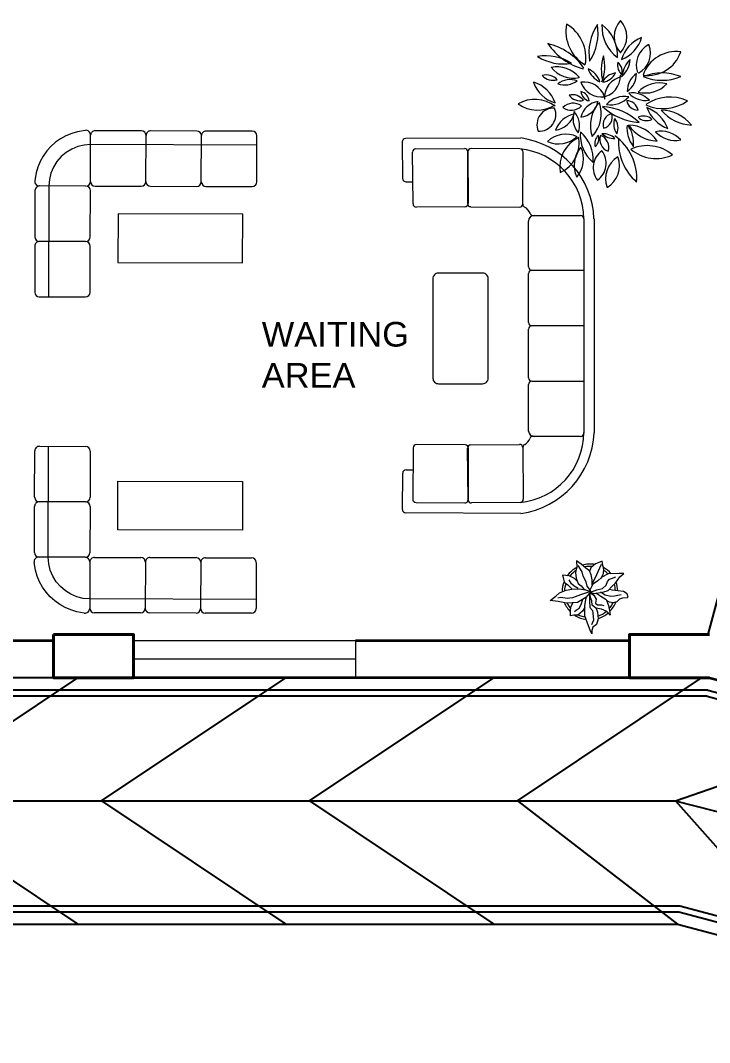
# Model space of a CAD drawing. Header units: inches. Extents: x 5 to 136470, y 9 to 138066.
# Drawn here: x 96184 to 101777, y 72520 to 80815 of the extents above; entities that cross this region are included whole.
import ezdxf

# ---------------------------------------------------------------- set-up
doc = ezdxf.new("R2010")
doc.units = ezdxf.units.IN
doc.header["$MEASUREMENT"] = 0
for name, color, linetype, lineweight in [('1', 7, 'Continuous', 35), ('A_COL', 250, 'Continuous', 40), ('IG-Area', 250, 'Continuous', 30), ('SILL', 251, 'Continuous', 18), ('WINDOW', 252, 'Continuous', 15)]:
    doc.layers.add(name, color=color, linetype=linetype, lineweight=lineweight)
doc.layers.add('FURNITURE', color=253, linetype='Continuous', lineweight=5, transparency=0.05)
doc.layers.add('TREES', color=72, linetype='Continuous', lineweight=5, transparency=0.05)
doc.styles.add('ROMANS', font='', dxfattribs={"width": 0.8})
doc.styles.get("Standard").update_dxf_attribs({"font": 'arial.ttf'})
doc.styles.get('ROMANS').set_extended_font_data('VNI-Avo')

# ---------------------------------------------------------------- blocks, each defined once
blk = doc.blocks.new('A$C7b2e77e3')
for p, q in [((39989.6, 13470), (40443.2, 15175.1)), ((40000, 13120), (27175, 13120)), ((40000, 13119.9), (30000, 13119.9)), ((33376.2, 12119.9), (34871.7, 13119.9)), ((35064.3, 12119.9), (36559.7, 13119.9)), ((36752.4, 12119.9), (38247.8, 13119.9)), ((38440.5, 12119.9), (39935.9, 13119.9)), ((40000, 13120), (43865.6, 12091.7)), ((39986.9, 13019.9), (30000, 13019.9)), ((39980.4, 12969.9), (30000, 12969.9)), ((39980.4, 12969.9), (43827, 11946.8)), ((39986.9, 13019.9), (43839.9, 11995.1)), ((39722.4, 12119.7), (41467.7, 12729.6)), ((30000, 12119.9), (39721.5, 12119.9)), ((33376.2, 12119.9), (34871.7, 11120)), ((35064.3, 12119.9), (36559.7, 11120)), ((36752.4, 12119.9), (38247.8, 11120)), ((38440.5, 12119.9), (39738.6, 11120)), ((39721.5, 12119.9), (43608.5, 11125.3)), ((39722.4, 12119.7), (40883.7, 10816.7)), ((39738.6, 11120), (43351.5, 10158.9))]:
    blk.add_line(p, q)
for points in [[(30000, 11269.9), (32990.9, 11270), (39758.2, 11270), (43390, 10303.9)], [(30000, 11219.9), (32990.9, 11220), (39751.6, 11220), (43377.2, 10255.6)], [(30000, 11119.9), (32990.9, 11120), (39738.6, 11120)]]:
    blk.add_lwpolyline(points)
at = {"layer": '1'}
for p, q in [((34675, 13420), (32983.9, 13420)), ((39350, 13420), (37125, 13420)), ((40000, 13120), (35300, 13120)), ((40000, 13120), (43865.6, 12091.7))]:
    blk.add_line(p, q, dxfattribs=at)
at = {"layer": 'A_COL'}
blk.add_lwpolyline([(34675, 13470), (34675, 13120), (35325, 13120), (35325, 13470)], close=True, dxfattribs=at)
blk.add_lwpolyline([(40000, 13470), (39350, 13470), (39350, 13120), (40000, 13120), (40000, 13120)], dxfattribs=at)
at = {"layer": 'FURNITURE'}
for p, q in [((34776.5, 17518.7), (34732.7, 17494.6)), ((34822.7, 17537.9), (34776.5, 17518.7)), ((34870.7, 17551.8), (34822.7, 17537.9)), ((34932.3, 17562.4), (34870.7, 17551.8)), ((34975, 17147.6), (34976.1, 17522.6)), ((35388.7, 17558.9), (35013.7, 17560)), ((35425, 17146.3), (35426.1, 17521.3)), ((35838.7, 17557.5), (35463.7, 17558.7)), ((35875, 17144.9), (35876.1, 17519.9)), ((36288.7, 17556.2), (35913.7, 17557.3)), ((36325, 17143.6), (36326.1, 17518.6)), ((34654.5, 17432.5), (34621.1, 17395.3)), ((34691.9, 17465.7), (34654.5, 17432.5)), ((34732.7, 17494.6), (34691.9, 17465.7)), ((34871.6, 17431.4), (34822.6, 17411.3)), ((34923.1, 17443.6), (34871.6, 17431.4)), ((34975.9, 17447.6), (34923.1, 17443.6)), ((36325.9, 17443.6), (34975.9, 17447.6)), ((37506, 17468.5), (37508.8, 17172.2)), ((38467.6, 17500.7), (37532.7, 17495.6)), ((34591.9, 17354.6), (34567.5, 17311)), ((34621.1, 17395.3), (34591.9, 17354.6)), ((34736.9, 17349.5), (34702.4, 17309.4)), ((34777.3, 17383.8), (34736.9, 17349.5)), ((34822.6, 17411.3), (34777.3, 17383.8)), ((37593.1, 16966.5), (37590.1, 17384.8)), ((37616.7, 17412), (38011.5, 17415.5)), ((38038.7, 17388.8), (38035.9, 16970.5)), ((38038.8, 16967.1), (38038.7, 17388.8)), ((38038.7, 17388.8), (38041.8, 16970.5)), ((38038.8, 16967.1), (38038.7, 17388.8)), ((38460.6, 17412.2), (38065.8, 17415.5)), ((38484.5, 16964), (38487.3, 17385.1)), ((34548.1, 17264.9), (34533.9, 17217)), ((34567.5, 17311), (34548.1, 17264.9)), ((34674.6, 17264.3), (34654.2, 17215.4)), ((34702.4, 17309.4), (34674.6, 17264.3)), ((34533.9, 17217), (34522.9, 17155.5)), ((34654.2, 17215.4), (34641.7, 17164)), ((34937.4, 17110.3), (34559.7, 17111.4)), ((34637.4, 17111.2), (34634.7, 16211.2)), ((34641.7, 17164), (34637.4, 17111.2)), ((35012.4, 17110), (35387.4, 17108.9)), ((35031.1, 17110), (35031.1, 17110)), ((35462.4, 17108.7), (35837.4, 17107.5)), ((35912.4, 17107.3), (36287.4, 17106.2)), ((37535.9, 17145.5), (37591.8, 17146)), ((34524.8, 17074), (34523.6, 16699)), ((34973.6, 16697.7), (34974.8, 17072.6)), ((38015.1, 16943.3), (37620.3, 16939.8)), ((38062.6, 16943.3), (38457.3, 16940.1)), ((35199.2, 16884.5), (35198, 16490.7)), ((36211.7, 16881.4), (35199.2, 16884.5)), ((36210.5, 16487.7), (36211.7, 16881.4)), ((38568.4, 16871.6), (38952.6, 16871.8)), ((38979.5, 16844.9), (38980.1, 15104.2)), ((39062.4, 16845.7), (39062.9, 15108.9)), ((38531, 16454), (38530.9, 16826.8)), ((34523.4, 16624), (34522.3, 16249)), ((34936, 16660.3), (34561, 16661.4)), ((34972.3, 16247.7), (34973.4, 16622.7)), ((35198, 16490.7), (36210.5, 16487.7)), ((38558, 16427.1), (38979.7, 16427.2)), ((38531.2, 16004), (38531, 16400.2)), ((34559.7, 16211.4), (34934.7, 16210.3)), ((38531.3, 15554), (38531.2, 15950.2)), ((38979.8, 15977.2), (38558.1, 15977.1)), ((38558.2, 15527.1), (38980, 15527.2)), ((38531.5, 15122), (38531.3, 15500.2)), ((38953.2, 15077.2), (38576.3, 15077.1)), ((34522.2, 14586.1), (34523.3, 14961.1)), ((34560.9, 14998.5), (34935.9, 14997.3)), ((34633.2, 14098.2), (34635.9, 14998.2)), ((34973.3, 14959.7), (34972.2, 14584.7)), ((37593.8, 14987.1), (37591, 14568.8)), ((38015.7, 15010.5), (37620.9, 15013.8)), ((38039.6, 14565.1), (38036.5, 14983.4)), ((38039.5, 14986.8), (38039.6, 14565.1)), ((38039.5, 14986.8), (38039.6, 14565.1)), ((38039.6, 14565.1), (38042.4, 14983.4)), ((38063.2, 15010.5), (38458, 15014)), ((38485.1, 14990.1), (38488.2, 14569.1)), ((37507, 14485), (37509.5, 14781.3)), ((37536.7, 14808), (37592.6, 14807.6)), ((35196.4, 14321.5), (35197.6, 14715.3)), ((35197.6, 14715.3), (36210.1, 14712.2)), ((36210.1, 14712.2), (36208.9, 14318.5)), ((34934.6, 14547.3), (34559.6, 14548.5)), ((37617.7, 14541.6), (38012.5, 14538.4)), ((38461.5, 14541.9), (38066.8, 14538.4)), ((34520.8, 14136.1), (34522, 14511.1)), ((34972, 14509.7), (34970.8, 14134.7)), ((38468.6, 14453.4), (37533.6, 14457.9)), ((36208.9, 14318.5), (35196.4, 14321.5)), ((34529.1, 13993), (34518.4, 14054.6)), ((34933.2, 14097.3), (34555.5, 14098.5)), ((34637.2, 14045.4), (34633.2, 14098.2)), ((34649.4, 13993.9), (34637.2, 14045.4)), ((34970.6, 14059.7), (34969.5, 13684.7)), ((35008.2, 14097.1), (35383.2, 14096)), ((35027, 14097.1), (35027, 14097.1)), ((35420.6, 14058.4), (35419.5, 13683.4)), ((35458.2, 14095.7), (35833.2, 14094.6)), ((35870.6, 14057), (35869.5, 13682)), ((35908.2, 14094.4), (36283.2, 14093.3)), ((36320.6, 14055.6), (36319.5, 13680.6)), ((34543, 13945), (34529.1, 13993)), ((34562.1, 13898.8), (34543, 13945)), ((34669.5, 13944.9), (34649.4, 13993.9)), ((34697.1, 13899.7), (34669.5, 13944.9)), ((34586.3, 13855), (34562.1, 13898.8)), ((34615.2, 13814.2), (34586.3, 13855)), ((34731.3, 13859.3), (34697.1, 13899.7)), ((34771.5, 13824.8), (34731.3, 13859.3)), ((34648.4, 13776.8), (34615.2, 13814.2)), ((34685.6, 13743.4), (34648.4, 13776.8)), ((34816.6, 13797), (34771.5, 13824.8)), ((34865.5, 13776.6), (34816.6, 13797)), ((34916.9, 13764), (34865.5, 13776.6)), ((34726.2, 13714.3), (34685.6, 13743.4)), ((34769.9, 13689.8), (34726.2, 13714.3)), ((34815.9, 13670.4), (34769.9, 13689.8)), ((34969.7, 13759.7), (34916.9, 13764)), ((36319.7, 13755.6), (34969.7, 13759.7)), ((34863.9, 13656.2), (34815.9, 13670.4)), ((34925.4, 13645.2), (34863.9, 13656.2)), ((35381.9, 13646), (35006.9, 13647.1)), ((35831.9, 13644.6), (35456.9, 13645.8)), ((36281.8, 13643.3), (35906.9, 13644.4))]:
    blk.add_line(p, q, dxfattribs=at)
blk.add_lwpolyline([(37799.4, 15506), (38158.4, 15506.1, 0.414214), (38203.3, 15551), (38203, 16358.5, 0.414214), (38158.1, 16403.3), (37799.1, 16403.2, 0.414214), (37754.3, 16358.3), (37754.5, 15550.8, 0.414214)], format="xyb", close=True, dxfattribs=at)
for centre, radius, start, end in [((34938.6, 17525.5), 37.5, 359.82677, 99.79743), ((35013.6, 17522.5), 37.5, 89.82677, 179.82677), ((35388.6, 17521.4), 37.5, 359.82677, 89.82677), ((35463.6, 17521.2), 37.5, 89.82677, 179.82677), ((35838.6, 17520), 37.5, 359.82677, 89.82677), ((35913.6, 17519.8), 37.5, 89.82677, 179.82677), ((36288.6, 17518.7), 37.5, 359.82677, 89.82677), ((37532.9, 17468.7), 26.9, 90.50798, 180.50798), ((38373.5, 16818.1), 689.1, 2.29525, 82.15393), ((37617, 17385), 26.9, 90.50798, 180.50798), ((38011.8, 17388.5), 26.9, 0.50798, 90.50798), ((38065.6, 17388.6), 26.9, 89.52962, 179.52962), ((38403.7, 16839.2), 575.8, 0.56183, 84.33203), ((38460.4, 17385.3), 26.9, 359.52962, 89.52962), ((34559.8, 17148.9), 37.5, 169.8561, 269.82677), ((34562.3, 17073.9), 37.5, 89.82677, 179.82677), ((34937.5, 17147.8), 37.5, 269.82677, 359.82677), ((34937.3, 17072.8), 37.5, 359.82677, 89.82677), ((35012.5, 17147.5), 37.5, 179.82677, 269.82677), ((35387.5, 17146.4), 37.5, 269.82677, 359.82677), ((35462.5, 17146.2), 37.5, 179.82677, 269.82677), ((35837.5, 17145), 37.5, 269.82677, 359.82677), ((35912.5, 17144.8), 37.5, 179.82677, 269.82677), ((36287.5, 17143.7), 37.5, 269.82677, 359.82677), ((37535.7, 17172.4), 26.9, 180.50798, 270.50798), ((37620.1, 16966.7), 26.9, 180.50798, 270.50798), ((38014.8, 16970.2), 26.9, 270.50798, 0.50798), ((38062.8, 16970.3), 26.9, 179.52962, 269.52962), ((38457.6, 16967), 26.9, 269.52962, 359.52962), ((38511.4, 16963.8), 26.9, 179.61563, 242.53527), ((38456.6, 16858.3), 92, 19.7721, 62.53527), ((38575.8, 16826.8), 44.9, 90.0188, 180.0188), ((38568.4, 16898.6), 26.9, 199.7721, 270.0188), ((38952.6, 16844.9), 26.9, 0.0188, 90.0188), ((34561.1, 16698.9), 37.5, 179.82677, 269.82677), ((34936.1, 16697.8), 37.5, 269.82677, 359.82677), ((34560.9, 16623.9), 37.5, 89.82677, 179.82677), ((34935.9, 16622.8), 37.5, 359.82677, 89.82677), ((38557.9, 16454), 26.9, 180.0188, 270.0188), ((38558, 16400.2), 26.9, 90.0188, 180.0188), ((34559.8, 16248.9), 37.5, 179.82677, 269.82677), ((34934.8, 16247.8), 37.5, 269.82677, 359.82677), ((38558.1, 16004), 26.9, 180.0188, 270.0188), ((38558.1, 15950.2), 26.9, 90.0188, 180.0188), ((38558.2, 15554), 26.9, 180.0188, 270.0188), ((38558.3, 15500.2), 26.9, 90.0188, 180.0188), ((38404.3, 15114.9), 575.8, 275.70557, 359.47578), ((38374.1, 15136), 689.1, 277.88368, 357.74236), ((38576.3, 15122), 44.9, 180.0188, 270.0188), ((38953.2, 15104.2), 26.9, 270.0188, 0.0188), ((38457.1, 15095.8), 92, 297.50234, 340.26551), ((38569, 15055.7), 26.9, 90.0188, 160.26551), ((34560.8, 14961), 37.5, 89.82677, 179.82677), ((34935.8, 14959.8), 37.5, 359.82677, 89.82677), ((37620.7, 14986.8), 26.9, 89.52962, 179.52962), ((38015.5, 14983.6), 26.9, 359.52962, 89.52962), ((38063.4, 14983.6), 26.9, 90.50798, 180.50798), ((38458.2, 14987.1), 26.9, 0.50798, 90.50798), ((38512, 14990.3), 26.9, 117.50234, 180.42198), ((37536.5, 14781.1), 26.9, 89.52962, 179.52962), ((34559.5, 14511), 37.5, 89.82677, 179.82677), ((34559.7, 14586), 37.5, 179.82677, 269.82677), ((34934.7, 14584.8), 37.5, 269.82677, 359.82677), ((34934.5, 14509.8), 37.5, 359.82677, 89.82677), ((37617.9, 14568.5), 26.9, 179.52962, 269.52962), ((38012.7, 14565.3), 26.9, 269.52962, 359.52962), ((38066.5, 14565.3), 26.9, 180.50798, 270.50798), ((38461.3, 14568.8), 26.9, 270.50798, 0.50798), ((37533.9, 14484.8), 26.9, 179.52962, 269.52962), ((34558.3, 14136), 37.5, 179.82677, 269.82677), ((34933.3, 14134.8), 37.5, 269.82677, 359.82677), ((34555.4, 14061), 37.5, 89.82677, 189.79743), ((34933.1, 14059.8), 37.5, 359.82677, 89.82677), ((35008.1, 14059.6), 37.5, 89.82677, 179.82677), ((35383.1, 14058.5), 37.5, 359.82677, 89.82677), ((35458.1, 14058.2), 37.5, 89.82677, 179.82677), ((35833.1, 14057.1), 37.5, 359.82677, 89.82677), ((35908.1, 14056.9), 37.5, 89.82677, 179.82677), ((36283.1, 14055.8), 37.5, 359.82677, 89.82677), ((34932, 13682.1), 37.5, 259.8561, 359.82677), ((35007, 13684.6), 37.5, 179.82677, 269.82677), ((35382, 13683.5), 37.5, 269.82677, 359.82677), ((35457, 13683.3), 37.5, 179.82677, 269.82677), ((35832, 13682.1), 37.5, 269.82677, 359.82677), ((35907, 13681.9), 37.5, 179.82677, 269.82677), ((36282, 13680.8), 37.5, 269.82677, 359.82677)]:
    blk.add_arc(centre, radius, start, end, dxfattribs=at)
at = {"layer": 'SILL'}
blk.add_line((37125, 13420), (35325, 13420), dxfattribs=at)
at = {"layer": 'TREES'}
for p, q in [((38958.1, 14040.7), (38920.2, 14070.1)), ((38920.2, 14070.1), (38922.7, 14017.4)), ((38966.6, 13980.7), (38933.5, 14030.9)), ((38996, 14010.1), (38958.1, 14040.7)), ((39075.6, 14043.8), (39037.3, 14011.7)), ((39096.3, 14052.8), (39075.6, 14043.8)), ((39119.4, 14040.1), (39092.3, 13978.4)), ((39129.6, 14065.7), (39096.3, 14052.8)), ((39134.6, 14029.7), (39129.6, 14065.7)), ((39141.1, 14000.3), (39134.6, 14029.7)), ((38861.4, 13946.3), (38806.2, 13952.5)), ((38806.2, 13952.5), (38812.4, 13932.9)), ((38904.1, 13925.6), (38861.4, 13946.3)), ((38922.7, 14017.4), (38911.6, 13974.6)), ((38911.6, 13974.6), (38917.6, 13927.9)), ((38975.2, 13944), (38966.6, 13980.7)), ((38997.3, 13898.5), (38975.2, 13944)), ((39026.6, 13986.7), (38996, 14010.1)), ((39038.9, 13956.1), (39026.6, 13986.7)), ((39037.3, 14011.7), (39028.3, 13987.3)), ((39047.5, 13915.8), (39038.9, 13956.1)), ((39083.3, 13954), (39047.5, 13883.5)), ((39092.3, 13978.4), (39083.3, 13954)), ((39116.7, 13923.1), (39139.8, 13965.7)), ((39176.1, 13963.6), (39125.9, 13935.4)), ((39139.8, 13965.7), (39141.1, 14000.3)), ((39265.5, 13964.8), (39176.1, 13963.6)), ((39204.2, 13925.6), (39239.6, 13937.7)), ((39233.6, 13885.2), (39271.5, 13937.7)), ((39303.4, 13964.8), (39265.5, 13964.8)), ((39271.5, 13937.7), (39303.4, 13964.8)), ((38812.4, 13932.9), (38819.7, 13896.2)), ((38819.7, 13896.2), (38850.3, 13872.9)), ((38850.3, 13872.9), (38882.2, 13841)), ((38878.5, 13882.7), (38861.4, 13914.6)), ((38901.8, 13863.1), (38878.5, 13882.7)), ((38932.4, 13844.7), (38901.8, 13863.1)), ((38923.7, 13907.1), (38904.1, 13925.6)), ((38917.6, 13927.9), (38933.5, 13885.2)), ((38933.5, 13885.2), (38959.3, 13865.6)), ((38959.3, 13865.6), (38978.9, 13839.7)), ((39007.1, 13864.3), (38997.3, 13898.5)), ((39032.7, 13827.6), (39007.1, 13864.3)), ((39053.5, 13880.2), (39027.9, 13829.9)), ((39046.2, 13871.6), (39047.5, 13915.8)), ((39090.4, 13904.8), (39053.5, 13880.2)), ((39125.9, 13935.4), (39090.4, 13904.8)), ((39130.6, 13843.5), (39161.3, 13871.6)), ((39161.3, 13871.6), (39172.3, 13901)), ((39172.3, 13901), (39188.4, 13919.4)), ((39176.1, 13828.7), (39208, 13859.3)), ((39188.4, 13919.4), (39204.2, 13925.6)), ((39208, 13859.3), (39233.6, 13885.2)), ((38705.9, 13748), (38752.4, 13783.4)), ((38752.4, 13783.4), (38783, 13809.1)), ((38783, 13809.1), (38835.5, 13831.2)), ((38835.5, 13831.2), (38883.5, 13839.7)), ((38883.5, 13839.7), (38944.5, 13841)), ((38953.1, 13792), (38887, 13767.6)), ((38996, 13772.4), (38928.7, 13731.9)), ((38944.5, 13841), (38992.3, 13833.7)), ((39033.9, 13818.9), (38953.1, 13792)), ((38978.9, 13839.7), (38988.7, 13836.2)), ((38992.3, 13833.7), (39037.7, 13820.1)), ((38992.3, 13738.2), (39002.1, 13779.7)), ((39037.7, 13820.1), (38996, 13772.4)), ((39026.6, 13804.3), (39025.4, 13740.5)), ((39027.9, 13829.9), (39033.9, 13815.3)), ((39027.9, 13809.1), (39033.9, 13810.3)), ((39032.7, 13771.1), (39027.9, 13809.1)), ((39030.4, 13814.1), (39060.8, 13804.3)), ((39033.9, 13815.3), (39084.2, 13833.7)), ((39033.9, 13810.3), (39060.8, 13789.5)), ((39060.8, 13804.3), (39133.1, 13815.3)), ((39060.8, 13789.5), (39079.4, 13756.5)), ((39078.1, 13808), (39117.3, 13783.4)), ((39084.2, 13833.7), (39130.6, 13843.5)), ((39151.5, 13790.7), (39113.6, 13814.1)), ((39117.3, 13783.4), (39160, 13755.3)), ((39133.1, 13815.3), (39176.1, 13828.7)), ((39198.2, 13778.6), (39151.5, 13790.7)), ((39210.3, 13831.2), (39190.7, 13834.9)), ((39228.6, 13783.4), (39198.2, 13778.6)), ((39256.9, 13826.4), (39210.3, 13831.2)), ((39283.8, 13793.2), (39228.6, 13783.4)), ((39300.9, 13818.9), (39256.9, 13826.4)), ((39296.1, 13767.6), (39332.8, 13772.4)), ((39330.3, 13800.5), (39300.9, 13818.9)), ((39340.1, 13773.6), (39330.3, 13800.5)), ((39332.8, 13772.4), (39340.1, 13773.6)), ((38770.7, 13739.4), (38705.9, 13748)), ((38792.8, 13771.1), (38768.2, 13765.1)), ((38839.3, 13724.6), (38770.7, 13739.4)), ((38843, 13763.8), (38792.8, 13771.1)), ((38928.7, 13731.9), (38839.3, 13724.6)), ((38887, 13767.6), (38843, 13763.8)), ((38872.4, 13667.1), (38874.7, 13696.5)), ((38874.7, 13696.5), (38892, 13730.7)), ((38942.2, 13684.2), (38959.3, 13713.6)), ((38959.3, 13713.6), (38970.4, 13757.8)), ((38987.5, 13689.2), (38969.1, 13659.8)), ((38988.7, 13702.5), (38992.3, 13738.2)), ((38988.7, 13663.3), (38988.7, 13702.5)), ((39025.4, 13740.5), (39027.9, 13690.4)), ((39027.9, 13690.4), (39048.7, 13665.8)), ((39045, 13745.5), (39032.7, 13771.1)), ((39046.2, 13710), (39045, 13745.5)), ((39076.9, 13685.4), (39046.2, 13710)), ((39079.4, 13756.5), (39073.1, 13724.6)), ((39073.1, 13724.6), (39091.5, 13712.3)), ((39078.1, 13690.4), (39089.2, 13651)), ((39091.5, 13712.3), (39122.1, 13712.3)), ((39122.1, 13712.3), (39142.9, 13705)), ((39160, 13755.3), (39179.6, 13705)), ((39161.3, 13749.2), (39185.9, 13735.7)), ((39179.6, 13705), (39187.1, 13665.8)), ((39185.9, 13735.7), (39221.3, 13729.6)), ((39221.3, 13729.6), (39249.4, 13739.4)), ((39249.4, 13739.4), (39271.5, 13760.1)), ((39271.5, 13760.1), (39296.1, 13767.6)), ((38871.2, 13622.9), (38872.4, 13667.1)), ((38898.1, 13626.6), (38871.2, 13622.9)), ((38929.9, 13629.1), (38898.1, 13626.6)), ((38903.1, 13657.3), (38916.4, 13668.3)), ((38916.4, 13668.3), (38942.2, 13684.2)), ((38969.1, 13659.8), (38929.9, 13629.1)), ((38988.7, 13621.6), (38988.7, 13663.3)), ((39009.6, 13564.1), (38988.7, 13621.6)), ((39048.7, 13665.8), (39052.3, 13645)), ((39052.3, 13645), (39058.5, 13586.2)), ((39123.3, 13675.6), (39076.9, 13685.4)), ((39089.2, 13651), (39096.5, 13597.2)), ((39166.3, 13658.5), (39123.3, 13675.6)), ((39193.2, 13629.1), (39166.3, 13658.5)), ((39187.1, 13665.8), (39193.2, 13629.1)), ((39030.4, 13505.3), (39009.6, 13564.1)), ((39058.5, 13586.2), (39041.2, 13549.5)), ((39052.3, 13531.2), (39045, 13503)), ((39081.7, 13553), (39052.3, 13531.2)), ((39096.5, 13597.2), (39081.7, 13553)), ((39043.7, 13477.2), (39030.4, 13505.3)), ((39045, 13503), (39043.7, 13477.2))]:
    blk.add_line(p, q, dxfattribs=at)
for centre, radius, start, end in [((39153.4, 18368.6), 320, 169.74369, 239.31975), ((38676.5, 18149.7), 320, 349.97973, 59.55579), ((39434.3, 18193.4), 413.5, 146.55062, 189.60629), ((38681.7, 18352.4), 413.5, 326.55062, 9.60629), ((39437.3, 18403.5), 310.8, 176.7146, 233.4855), ((38942, 18171.5), 310.8, 356.7146, 53.4855), ((39420, 18323.1), 194.2, 137.28165, 222.71835), ((39134.7, 18323.1), 194.2, 317.28165, 42.71835), ((39098.6, 18540.7), 493.5, 213.73455, 255.71565), ((38575.7, 17786.1), 493.5, 34.85184, 76.83294), ((39187.4, 18389.9), 271.4, 291.24988, 344.37382), ((39547.1, 18063.9), 271.4, 111.24988, 164.37382), ((39589.7, 18092.8), 184.9, 116.50487, 199.38784), ((39335.2, 18190.6), 184.9, 298.58777, 21.47073), ((39727, 17922.1), 280.4, 81.94051, 161.39642), ((39500.6, 18289.2), 280.4, 261.94051, 341.39642), ((38671.6, 17775.1), 392.8, 57.8807, 99.81892), ((38813.4, 18494.7), 392.8, 237.8807, 279.81892), ((39469, 18054.9), 347.8, 161.32788, 196.37849), ((38802.2, 18081.6), 347.8, 339.04336, 14.09398), ((39358.6, 18091.9), 104.9, 166.67124, 231.57876), ((39185.6, 18038.7), 104.9, 342.60507, 47.51259), ((39498.2, 17982), 209.9, 132.38089, 173.05133), ((39147.8, 18156.5), 209.9, 313.98943, 354.65987), ((38676.4, 17895.1), 117.4, 42.17982, 106.95612), ((38729.2, 18086.2), 117.4, 222.17982, 286.95612), ((38761.4, 17848.9), 230.4, 37.94947, 102.05959), ((38894.9, 18216), 230.4, 217.94947, 282.05959), ((39182.4, 18120), 178.1, 199.09754, 246.09222), ((38941.9, 17898.9), 178.1, 19.09754, 66.09222), ((39102.1, 18004.2), 174.6, 278.32555, 1.78158), ((39256.5, 17885.3), 144.5, 98.30282, 150.16438), ((39107.3, 18094.8), 144.5, 280.74042, 332.60199), ((39510.2, 17878.5), 178.5, 125.35468, 180.24439), ((39228.4, 18023.3), 178.5, 305.35468, 0.24439), ((39613.8, 17622.3), 406.4, 67.9577, 112.0423), ((38500.7, 17703.4), 259.3, 18.50932, 74.2466), ((38817.1, 18035.3), 259.3, 198.50932, 254.2466), ((38871, 17801), 173.6, 71.39699, 126.56013), ((38822.9, 18105), 173.6, 251.39699, 306.56013), ((38981.8, 17779.6), 175.3, 18.72648, 98.58194), ((39121.7, 18009.3), 175.3, 198.72648, 278.58194), ((39322, 17827.3), 174.6, 100.59637, 184.05239), ((39593.5, 17707.4), 240.6, 75.5726, 136.33853), ((39479.4, 18106.6), 240.6, 255.5726, 316.33853), ((39613.8, 18375.7), 406.4, 247.9577, 292.0423), ((38886.7, 17739.9), 112, 36.62615, 104.04181), ((38949.3, 17915.2), 112, 216.62615, 284.04181), ((39039.2, 17884.7), 83.9, 184.751, 258.47786), ((38938.8, 17795.5), 83.9, 4.751, 78.47786), ((39310.8, 17642.9), 195.9, 80.1717, 138.31359), ((39371.3, 17674.4), 192.7, 43.3367, 98.0592), ((39484.4, 17997.4), 192.7, 223.3367, 278.0592), ((38581.7, 17546.8), 267.7, 52.09547, 120.52382), ((38602.4, 17994.4), 267.7, 234.19362, 302.62197), ((38891.7, 17669.3), 113.9, 53.27719, 136.25647), ((38877.5, 17839.4), 113.9, 233.27719, 316.25647), ((38934.8, 17828.9), 161.6, 277.38832, 349.07027), ((39113.7, 17635.2), 161.6, 96.3902, 168.07215), ((39302.9, 17604), 270.8, 136.63556, 199.4278), ((38850.7, 17699.8), 270.8, 316.63556, 19.4278), ((39096, 17271.8), 486, 46.93945, 85.85826), ((39462.9, 18111.5), 486, 226.93945, 265.85826), ((39198, 17966.2), 195.9, 260.1717, 318.31359), ((39418.1, 17819.3), 92.1, 190.523, 270.86046), ((39328.9, 17710.4), 92.1, 10.523, 90.86046), ((39677.9, 17486.7), 346.6, 65.66929, 124.4476), ((39621.7, 18086.2), 346.6, 246.25516, 305.03347), ((38735.3, 17607.4), 136.7, 86.99646, 202.20578), ((38615.9, 17692.3), 136.7, 266.99646, 22.20578), ((38932.2, 17505.8), 190.5, 99.33237, 162.1699), ((38720, 17752.1), 190.5, 279.33237, 342.1699), ((39056.2, 17654.2), 164.5, 157.71225, 222.42351), ((38780.9, 17601.4), 164.5, 339.26102, 43.97228), ((39225.4, 17609.4), 90.6, 102.16355, 198.37984), ((39120.4, 17669.4), 90.6, 282.16355, 18.37984), ((39463.6, 17577.2), 101.5, 47.38732, 115.74759), ((39771.7, 17857.7), 301.8, 201.30152, 248.66), ((39380.7, 17467), 301.8, 21.30152, 68.66), ((39866.6, 17942.7), 337, 219.74877, 267.87017), ((39595, 17390.5), 337, 39.74877, 87.87017), ((39351.2, 17612.4), 129, 158.21186, 216.96735), ((39128.4, 17582.7), 129, 338.21186, 36.96735), ((39574.4, 17581.1), 244.5, 174.4977, 218.07611), ((39139.2, 17460.6), 244.5, 352.87776, 36.45617), ((39336, 17322.8), 283.3, 32.81844, 88.33426), ((39582.3, 17759.5), 283.3, 212.81844, 268.33426), ((39488.2, 17743.4), 101.5, 227.38732, 295.74759), ((38834.7, 17309.2), 222, 65.48932, 132.77516), ((38773.8, 17675.1), 222, 246.14593, 313.43178), ((39047.7, 17266), 263.1, 114.43033, 189.80696), ((38679.6, 17460.7), 263.1, 294.43033, 9.80696), ((39246.5, 17527.2), 296.1, 175.28394, 229.92847), ((38760.8, 17325), 296.1, 355.28394, 49.92847), ((39154.2, 17457.5), 86, 131.08234, 198.42696), ((39016.1, 17495.1), 86, 311.08234, 18.42696), ((39213, 17490), 103.8, 161.8817, 249.73011), ((39078.5, 17424.9), 103.8, 341.8817, 69.73011), ((39135, 17393.4), 141.6, 47.10765, 93.27006), ((39223.3, 17638.6), 141.6, 227.10765, 273.27006), ((38984.6, 17172.5), 424.6, 356.00956, 54.57675), ((39605.4, 17339.1), 217, 42.14373, 101.66666), ((39722.4, 17697.2), 217, 222.14373, 281.66666), ((39123.8, 17279.3), 223.2, 138.89686, 205.40693), ((38754, 17330.3), 223.2, 318.89686, 25.40693), ((39685.7, 17464.3), 424.6, 176.00956, 229.18601), ((39494, 17119.8), 318.7, 49.85059, 114.67195), ((39221.5, 17259.8), 166.5, 124.60081, 217.46578), ((38994.8, 17295.5), 166.5, 304.60081, 37.46578), ((39359.6, 17171), 203.6, 120.40857, 200.43118), ((39065.7, 17275.6), 203.6, 300.40857, 20.43118), ((39566.4, 17653), 318.7, 229.85059, 294.67195), ((39029.5, 13816.7), 226, 79.70377, 106.12808), ((39029.5, 13816.7), 207.1, 84.18858, 102.40281), ((39029.5, 13816.7), 226, 118.34547, 144.45412), ((39029.5, 13816.7), 207.1, 123.38677, 142.07557), ((39029.5, 13816.7), 226, 40.66057, 61.33926), ((39029.5, 13816.7), 207.1, 45.08351, 57.50228), ((39029.5, 13816.7), 226, 158.58617, 179.74423), ((39029.5, 13816.7), 207.1, 160.65586, 177.50575), ((39029.5, 13816.7), 207.1, 3.26994, 17.40025), ((39029.5, 13816.7), 226, 2.50299, 20.45628), ((39029.5, 13816.7), 226, 202.97684, 225.84728), ((39029.5, 13816.7), 207.1, 206.27612, 221.1349), ((39029.5, 13816.7), 207.1, 318.47558, 335.33471), ((39029.5, 13816.7), 226, 314.80206, 339.18037), ((39029.5, 13816.7), 226, 236.95629, 262.29505), ((39029.5, 13816.7), 207.1, 242.68987, 259.53455), ((39029.5, 13816.7), 207.1, 287.98642, 310.5771), ((39029.5, 13816.7), 226, 287.12296, 310.98158)]:
    blk.add_arc(centre, radius, start, end, dxfattribs=at)
at = {"layer": 'WINDOW'}
for p, q in [((37125, 13420), (37125, 13119.9)), ((37125, 13270), (35325, 13270))]:
    blk.add_line(p, q, dxfattribs=at)
at = {"color": 0, "linetype": 'ByBlock', "style": 'ROMANS'}
for tag, p in [('+1200', (24241.2, 16553.9)), ('+00', (29332.1, 8469.4))]:
    blk.add_attdef(tag, p, '', height=132.2, dxfattribs=at)
at = {"layer": 'IG-Area', "insert": (36365.5, 16007.9), "char_height": 200, "attachment_point": 1}
blk.add_mtext_dynamic_manual_height_columns('WAITING\\PAREA', width=38356.189, gutter_width=12.5, heights=[0], dxfattribs=at)

msp = doc.modelspace()

# ---------------------------------------------------------------- block references
msp.add_blockref('A$C7b2e77e3', (61776.8, 62360.6))

doc.saveas('drawing.dxf')
